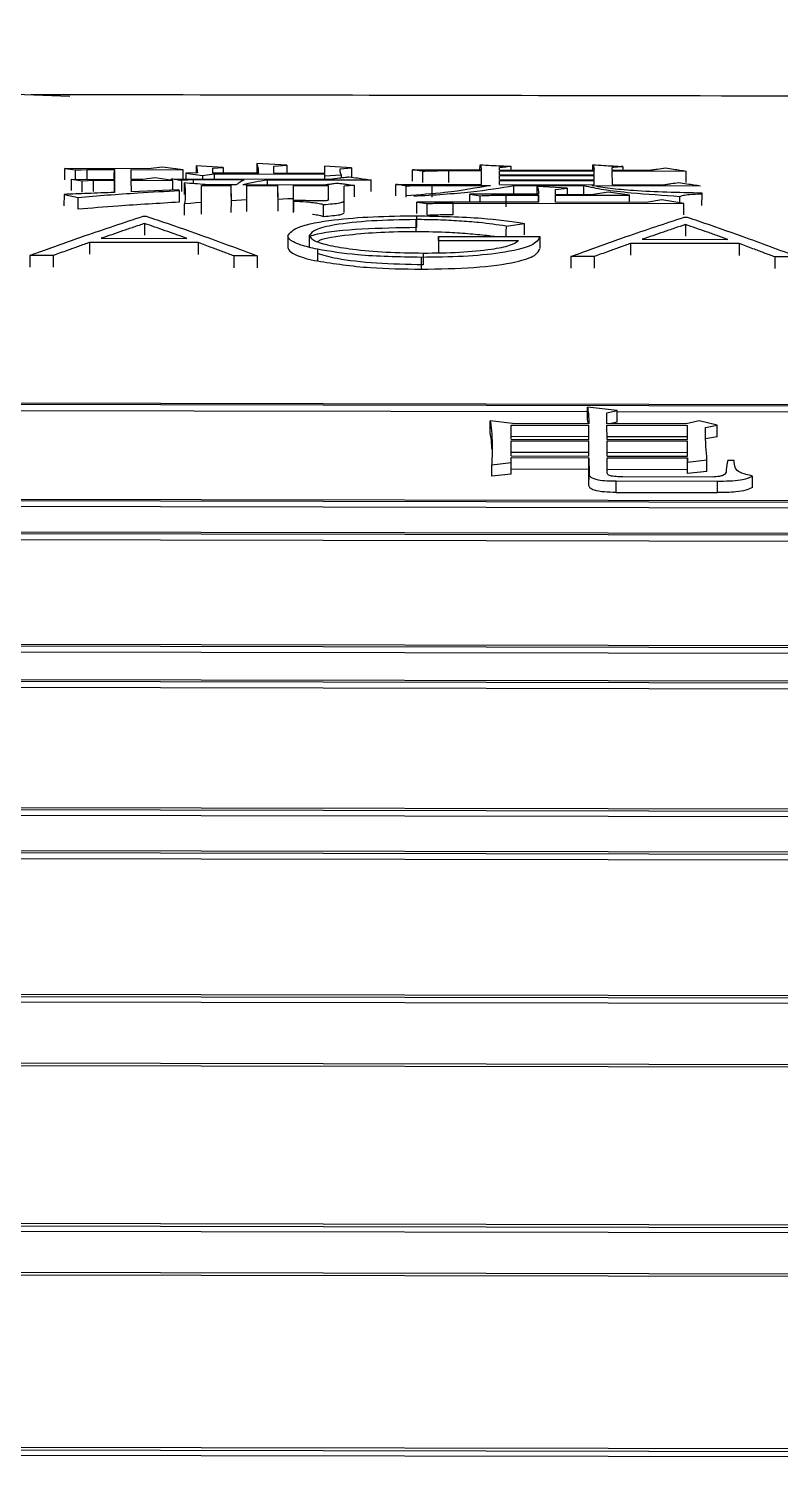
# Model space of a CAD drawing. Header units: millimetres. Extents: x 2384 to 4064, y 886 to 2074.
# Drawn here: x 2785.21 to 2791.48, y 1870.72 to 1882.65 of the extents above; entities that cross this region are included whole.
import ezdxf

# ---------------------------------------------------------------- set-up
doc = ezdxf.new("R2010")
doc.units = ezdxf.units.MM

msp = doc.modelspace()

# ---------------------------------------------------------------- linework, layer by layer
at = {"color": 7, "linetype": 'Continuous', "lineweight": 25}
for p, q in [((2770.241, 1882.649), (2785.556, 1882.085)), ((2785.515, 1881.48), (2785.602, 1881.469)), ((2786.208, 1881.478), (2785.515, 1881.48)), ((2785.515, 1881.385), (2785.515, 1881.48)), ((2785.602, 1881.391), (2785.602, 1881.469)), ((2785.699, 1881.473), (2785.927, 1881.472)), ((2785.699, 1881.391), (2785.699, 1881.473)), ((2785.927, 1881.472), (2785.927, 1881.39)), ((2786.067, 1881.472), (2786.5, 1881.471)), ((2786.068, 1881.39), (2786.067, 1881.472)), ((2786.327, 1881.493), (2786.208, 1881.478)), ((2786.5, 1881.471), (2786.327, 1881.493)), ((2786.835, 1881.489), (2786.608, 1881.503)), ((2786.608, 1881.503), (2786.608, 1881.446)), ((2786.749, 1881.484), (2786.835, 1881.489)), ((2786.749, 1881.442), (2786.749, 1881.484)), ((2786.835, 1881.489), (2786.835, 1881.442)), ((2787.365, 1881.508), (2787.116, 1881.522)), ((2787.116, 1881.522), (2787.116, 1881.441)), ((2787.257, 1881.499), (2787.365, 1881.508)), ((2787.257, 1881.441), (2787.257, 1881.499)), ((2787.679, 1881.5), (2787.679, 1881.44)), ((2787.906, 1881.487), (2787.679, 1881.5)), ((2787.679, 1881.5), (2787.679, 1881.44)), ((2787.809, 1881.477), (2787.906, 1881.487)), ((2788.414, 1881.376), (2788.415, 1881.47)), ((2788.415, 1881.47), (2788.988, 1881.469)), ((2788.501, 1881.365), (2788.501, 1881.459)), ((2788.717, 1881.463), (2788.988, 1881.462)), ((2788.717, 1881.364), (2788.717, 1881.463)), ((2788.976, 1881.469), (2788.977, 1881.512)), ((2788.989, 1881.347), (2788.988, 1881.462)), ((2788.988, 1881.368), (2788.988, 1881.462)), ((2789.139, 1881.469), (2789.139, 1881.488)), ((2789.139, 1881.469), (2789.929, 1881.467)), ((2789.139, 1881.462), (2789.929, 1881.461)), ((2789.14, 1881.429), (2789.139, 1881.462)), ((2789.236, 1881.469), (2789.236, 1881.498)), ((2789.918, 1881.467), (2789.918, 1881.511)), ((2789.929, 1881.428), (2789.929, 1881.461)), ((2789.929, 1881.428), (2789.929, 1881.461)), ((2790.08, 1881.467), (2790.08, 1881.489)), ((2790.08, 1881.467), (2790.383, 1881.467)), ((2790.08, 1881.46), (2790.697, 1881.459)), ((2790.082, 1881.345), (2790.08, 1881.46)), ((2790.167, 1881.498), (2790.167, 1881.467)), ((2785.57, 1881.391), (2785.657, 1881.379)), ((2785.57, 1881.391), (2785.927, 1881.39)), ((2785.57, 1881.296), (2785.57, 1881.391)), ((2785.657, 1881.284), (2785.657, 1881.379)), ((2785.754, 1881.383), (2785.927, 1881.383)), ((2785.754, 1881.288), (2785.754, 1881.383)), ((2785.927, 1881.383), (2785.928, 1881.281)), ((2786.165, 1881.39), (2786.068, 1881.39)), ((2786.068, 1881.383), (2786.414, 1881.382)), ((2786.069, 1881.287), (2786.068, 1881.383)), ((2786.263, 1881.402), (2786.165, 1881.39)), ((2786.414, 1881.382), (2786.263, 1881.402)), ((2786.403, 1881.395), (2787.723, 1881.393)), ((2786.403, 1881.384), (2786.403, 1881.395)), ((2786.414, 1881.303), (2786.414, 1881.382)), ((2786.512, 1881.265), (2786.512, 1881.36)), ((2786.619, 1881.446), (2786.522, 1881.441)), ((2786.522, 1881.441), (2786.522, 1881.395)), ((2786.522, 1881.441), (2786.663, 1881.423)), ((2786.587, 1881.388), (2787.009, 1881.387)), ((2786.587, 1881.355), (2786.587, 1881.388)), ((2786.653, 1881.34), (2786.901, 1881.339)), ((2786.654, 1881.196), (2786.653, 1881.34)), ((2786.663, 1881.423), (2786.76, 1881.435)), ((2786.663, 1881.423), (2786.663, 1881.395)), ((2786.685, 1881.347), (2786.945, 1881.346)), ((2787.128, 1881.441), (2786.749, 1881.442)), ((2786.76, 1881.435), (2786.76, 1881.394)), ((2786.76, 1881.435), (2787.679, 1881.433)), ((2786.903, 1881.21), (2786.901, 1881.339)), ((2786.901, 1881.244), (2786.901, 1881.339)), ((2786.999, 1881.346), (2787.68, 1881.345)), ((2787.031, 1881.339), (2787.291, 1881.338)), ((2787.032, 1881.219), (2787.031, 1881.339)), ((2787.204, 1881.386), (2788.069, 1881.385)), ((2787.204, 1881.346), (2787.204, 1881.386)), ((2787.679, 1881.44), (2787.257, 1881.441)), ((2787.292, 1881.222), (2787.291, 1881.338)), ((2787.291, 1881.243), (2787.291, 1881.338)), ((2787.421, 1881.338), (2787.713, 1881.338)), ((2787.422, 1881.229), (2787.421, 1881.338)), ((2787.679, 1881.433), (2787.679, 1881.393)), ((2787.679, 1881.433), (2787.679, 1881.419)), ((2787.679, 1881.419), (2787.82, 1881.428)), ((2787.679, 1881.419), (2787.679, 1881.393)), ((2787.714, 1881.218), (2787.713, 1881.338)), ((2787.713, 1881.242), (2787.713, 1881.338)), ((2787.82, 1881.428), (2787.82, 1881.404)), ((2787.844, 1881.213), (2787.843, 1881.333)), ((2788.275, 1881.348), (2788.989, 1881.347)), ((2788.275, 1881.253), (2788.275, 1881.348)), ((2788.362, 1881.241), (2788.362, 1881.336)), ((2788.578, 1881.34), (2789.065, 1881.34)), ((2788.578, 1881.242), (2788.578, 1881.34)), ((2789.14, 1881.429), (2789.929, 1881.428)), ((2789.14, 1881.422), (2789.929, 1881.421)), ((2789.14, 1881.388), (2789.14, 1881.422)), ((2789.14, 1881.388), (2789.93, 1881.387)), ((2789.14, 1881.381), (2789.93, 1881.38)), ((2789.14, 1881.347), (2789.14, 1881.381)), ((2789.14, 1881.347), (2789.93, 1881.345)), ((2789.259, 1881.266), (2789.26, 1881.339)), ((2789.26, 1881.339), (2789.844, 1881.338)), ((2789.703, 1881.316), (2789.454, 1881.331)), ((2789.454, 1881.266), (2789.454, 1881.331)), ((2789.844, 1881.265), (2789.844, 1881.338)), ((2789.909, 1881.338), (2790.817, 1881.336)), ((2789.93, 1881.387), (2789.929, 1881.421)), ((2789.929, 1881.387), (2789.929, 1881.421)), ((2789.93, 1881.345), (2789.93, 1881.38)), ((2789.93, 1881.345), (2789.93, 1881.38)), ((2790.082, 1881.345), (2790.503, 1881.344)), ((2785.507, 1881.265), (2785.506, 1881.17)), ((2785.507, 1881.265), (2785.626, 1881.239)), ((2785.625, 1881.14), (2785.626, 1881.239)), ((2786.458, 1881.304), (2786.069, 1881.287)), ((2786.469, 1881.298), (2786.458, 1881.304)), ((2786.469, 1881.203), (2786.469, 1881.298)), ((2787.292, 1881.126), (2787.292, 1881.222)), ((2787.422, 1881.215), (2787.422, 1881.209)), ((2787.422, 1881.215), (2787.422, 1881.119)), ((2787.843, 1881.117), (2787.844, 1881.213)), ((2788.892, 1881.267), (2788.979, 1881.254)), ((2789.466, 1881.266), (2788.892, 1881.267)), ((2788.892, 1881.2), (2788.892, 1881.267)), ((2788.979, 1881.2), (2788.979, 1881.254)), ((2789.195, 1881.258), (2789.466, 1881.258)), ((2789.195, 1881.16), (2789.195, 1881.258)), ((2789.466, 1881.258), (2789.466, 1881.199)), ((2789.466, 1881.199), (2789.466, 1881.258)), ((2789.606, 1881.305), (2789.703, 1881.316)), ((2789.606, 1881.265), (2789.606, 1881.305)), ((2789.606, 1881.265), (2789.92, 1881.265)), ((2789.606, 1881.258), (2790.223, 1881.257)), ((2789.607, 1881.199), (2789.606, 1881.258)), ((2789.703, 1881.316), (2789.703, 1881.265)), ((2790.05, 1881.284), (2789.92, 1881.265)), ((2790.223, 1881.257), (2790.05, 1881.284)), ((2790.223, 1881.197), (2790.223, 1881.257)), ((2790.494, 1881.219), (2790.364, 1881.197)), ((2790.678, 1881.189), (2790.494, 1881.219)), ((2790.828, 1881.173), (2790.829, 1881.269)), ((2790.829, 1881.269), (2790.829, 1881.275)), ((2786.513, 1881.091), (2786.513, 1881.187)), ((2786.902, 1881.114), (2786.903, 1881.21)), ((2787.422, 1881.113), (2787.422, 1881.209)), ((2787.671, 1881.084), (2787.671, 1881.18)), ((2788.449, 1881.105), (2788.45, 1881.201)), ((2788.45, 1881.201), (2788.536, 1881.188)), ((2789.466, 1881.199), (2788.45, 1881.201)), ((2788.536, 1881.092), (2788.536, 1881.188)), ((2788.752, 1881.094), (2788.752, 1881.192)), ((2788.752, 1881.192), (2790.678, 1881.189)), ((2790.364, 1881.197), (2789.607, 1881.199)), ((2786.167, 1881.083), (2786.193, 1881.082)), ((2786.179, 1881.022), (2786.178, 1880.924)), ((2788.442, 1881.054), (2788.442, 1880.956)), ((2788.448, 1881.086), (2788.448, 1880.988)), ((2789.194, 1881), (2789.347, 1881.023)), ((2789.347, 1880.926), (2789.347, 1881.023)), ((2790.68, 1881.074), (2790.706, 1881.074)), ((2790.691, 1881.013), (2790.691, 1880.916)), ((2785.72, 1880.864), (2785.72, 1880.766)), ((2786.627, 1880.862), (2785.72, 1880.864)), ((2785.817, 1880.898), (2786.532, 1880.897)), ((2787.374, 1880.921), (2787.374, 1880.822)), ((2787.553, 1880.922), (2787.553, 1880.823)), ((2788.63, 1880.88), (2788.63, 1880.914)), ((2788.63, 1880.914), (2789.476, 1880.912)), ((2788.63, 1880.914), (2788.63, 1880.817)), ((2788.63, 1880.88), (2789.297, 1880.879)), ((2788.63, 1880.88), (2788.63, 1880.782)), ((2789.476, 1880.912), (2789.476, 1880.815)), ((2790.233, 1880.855), (2790.233, 1880.758)), ((2791.14, 1880.854), (2790.233, 1880.855)), ((2790.33, 1880.89), (2791.045, 1880.888)), ((2785.417, 1880.754), (2785.221, 1880.755)), ((2785.221, 1880.755), (2785.221, 1880.657)), ((2786.923, 1880.751), (2786.923, 1880.653)), ((2787.119, 1880.751), (2786.923, 1880.751)), ((2787.62, 1880.807), (2787.62, 1880.709)), ((2788.487, 1880.739), (2788.487, 1880.641)), ((2788.502, 1880.775), (2788.502, 1880.677)), ((2789.93, 1880.746), (2789.734, 1880.746)), ((2789.734, 1880.746), (2789.734, 1880.648)), ((2791.436, 1880.743), (2791.436, 1880.645)), ((2791.631, 1880.743), (2791.436, 1880.743)), ((2806.067, 1879.483), (2784.085, 1879.524)), ((2806.018, 1879.471), (2784.135, 1879.512)), ((2784.135, 1879.464), (2789.873, 1879.453)), ((2790.122, 1879.461), (2789.873, 1879.49)), ((2790.036, 1879.443), (2790.122, 1879.461)), ((2790.036, 1879.351), (2790.036, 1879.443)), ((2790.122, 1879.453), (2793.151, 1879.447)), ((2789.247, 1879.352), (2789.063, 1879.376)), ((2789.236, 1879.339), (2789.885, 1879.338)), ((2789.236, 1879.222), (2789.236, 1879.339)), ((2789.885, 1879.351), (2789.247, 1879.352)), ((2789.885, 1879.22), (2789.885, 1879.338)), ((2790.696, 1879.35), (2790.036, 1879.351)), ((2790.036, 1879.338), (2790.707, 1879.336)), ((2790.037, 1879.22), (2790.036, 1879.338)), ((2790.122, 1879.364), (2790.058, 1879.351)), ((2790.804, 1879.376), (2790.696, 1879.35)), ((2790.708, 1879.219), (2790.707, 1879.336)), ((2790.956, 1879.339), (2790.804, 1879.376)), ((2790.859, 1879.32), (2790.956, 1879.339)), ((2789.885, 1879.242), (2789.236, 1879.243)), ((2789.236, 1879.222), (2789.885, 1879.22)), ((2789.236, 1879.208), (2789.885, 1879.207)), ((2789.237, 1879.082), (2789.236, 1879.208)), ((2789.885, 1879.22), (2789.885, 1879.242)), ((2789.886, 1879.081), (2789.885, 1879.207)), ((2790.707, 1879.24), (2790.037, 1879.241)), ((2790.037, 1879.22), (2790.708, 1879.219)), ((2790.037, 1879.207), (2790.708, 1879.205)), ((2790.037, 1879.081), (2790.037, 1879.207)), ((2790.707, 1879.219), (2790.707, 1879.24)), ((2790.708, 1879.08), (2790.708, 1879.205)), ((2790.956, 1879.242), (2790.858, 1879.224)), ((2789.885, 1879.111), (2789.236, 1879.112)), ((2789.237, 1879.082), (2789.886, 1879.081)), ((2789.237, 1879.069), (2789.886, 1879.067)), ((2789.237, 1879.027), (2789.237, 1879.069)), ((2789.885, 1879.081), (2789.885, 1879.111)), ((2789.886, 1879.067), (2789.887, 1878.93)), ((2790.707, 1879.109), (2790.037, 1879.11)), ((2790.037, 1879.081), (2790.708, 1879.08)), ((2790.037, 1879.067), (2790.708, 1879.066)), ((2790.038, 1878.938), (2790.037, 1879.067)), ((2790.707, 1879.08), (2790.707, 1879.109)), ((2790.708, 1879.066), (2790.708, 1879.03)), ((2789.075, 1879.008), (2789.237, 1879.027)), ((2789.075, 1878.912), (2789.075, 1879.008)), ((2789.237, 1878.973), (2789.886, 1878.971)), ((2789.886, 1878.835), (2789.886, 1878.971)), ((2790.037, 1878.971), (2790.708, 1878.97)), ((2790.708, 1879.03), (2790.87, 1879.049)), ((2790.708, 1878.934), (2790.708, 1879.03)), ((2790.708, 1878.934), (2790.708, 1878.97)), ((2790.87, 1878.953), (2790.708, 1878.934)), ((2791.098, 1879.043), (2791.044, 1879.043)), ((2789.237, 1878.931), (2789.075, 1878.912)), ((2789.886, 1878.835), (2789.887, 1878.93)), ((2790.114, 1878.873), (2790.958, 1878.872)), ((2790.114, 1878.777), (2790.114, 1878.873)), ((2790.915, 1878.906), (2790.168, 1878.907)), ((2790.957, 1878.776), (2790.958, 1878.872)), ((2791.249, 1878.818), (2791.25, 1878.914)), ((2784.088, 1878.711), (2806.071, 1878.67)), ((2784.138, 1878.724), (2806.021, 1878.684)), ((2790.114, 1878.777), (2790.957, 1878.776)), ((2784.088, 1878.663), (2806.071, 1878.622)), ((2806.022, 1878.407), (2784.039, 1878.448)), ((2805.972, 1878.393), (2784.089, 1878.434)), ((2784.089, 1878.386), (2805.972, 1878.346)), ((2784.042, 1877.498), (2806.025, 1877.457)), ((2784.042, 1877.45), (2806.025, 1877.409)), ((2784.092, 1877.513), (2805.975, 1877.472)), ((2806.075, 1877.175), (2784.093, 1877.216)), ((2806.026, 1877.159), (2784.143, 1877.2)), ((2784.142, 1877.153), (2806.025, 1877.112)), ((2784.095, 1876.132), (2806.078, 1876.091)), ((2784.095, 1876.086), (2806.078, 1876.045)), ((2784.145, 1876.15), (2806.028, 1876.109)), ((2806.029, 1875.748), (2784.046, 1875.789)), ((2805.979, 1875.73), (2784.096, 1875.771)), ((2784.096, 1875.725), (2805.979, 1875.684)), ((2784.048, 1874.573), (2806.031, 1874.532)), ((2784.098, 1874.592), (2805.981, 1874.552)), ((2784.048, 1874.528), (2806.031, 1874.487)), ((2795.982, 1873.993), (2783.999, 1874.016)), ((2795.932, 1873.973), (2784.049, 1873.995)), ((2784.001, 1872.658), (2795.984, 1872.636)), ((2784.051, 1872.68), (2795.934, 1872.658)), ((2784.001, 1872.615), (2795.984, 1872.593)), ((2795.934, 1872.247), (2783.951, 1872.269)), ((2795.884, 1872.225), (2784.002, 1872.247)), ((2783.953, 1870.788), (2795.936, 1870.766)), ((2783.953, 1870.746), (2795.936, 1870.724)), ((2784.003, 1870.812), (2795.886, 1870.79))]:
    msp.add_line(p, q, dxfattribs=at)
at = {"color": 7, "linetype": 'Continuous', "lineweight": 25, "flags": 128}
for points in [[(2785.602, 1881.469), (2785.651, 1881.471), (2785.699, 1881.473)], [(2785.926, 1881.39), (2785.926, 1881.429), (2785.927, 1881.472)], [(2786.5, 1881.395), (2786.5, 1881.428), (2786.5, 1881.471)], [(2787.365, 1881.508), (2787.365, 1881.453), (2787.365, 1881.441)], [(2787.906, 1881.487), (2787.906, 1881.432), (2787.906, 1881.409)], [(2790.697, 1881.365), (2790.697, 1881.416), (2790.697, 1881.459)], [(2785.657, 1881.379), (2785.706, 1881.381), (2785.754, 1881.383)], [(2785.927, 1881.288), (2785.927, 1881.34), (2785.927, 1881.383)], [(2786.49, 1881.383), (2786.539, 1881.386), (2786.587, 1881.388)], [(2786.49, 1881.288), (2786.49, 1881.34), (2786.49, 1881.383)], [(2787.929, 1881.34), (2787.907, 1881.338), (2787.886, 1881.337), (2787.864, 1881.335), (2787.843, 1881.333)], [(2787.929, 1881.245), (2787.929, 1881.297), (2787.929, 1881.34)], [(2788.069, 1881.29), (2788.069, 1881.341), (2788.069, 1881.385)], [(2787.032, 1881.219), (2786.987, 1881.216), (2786.945, 1881.213), (2786.903, 1881.21)], [(2787.032, 1881.123), (2787.032, 1881.176), (2787.032, 1881.219)], [(2787.422, 1881.229), (2787.375, 1881.227), (2787.333, 1881.224), (2787.292, 1881.222)], [(2787.421, 1881.133), (2787.422, 1881.186), (2787.422, 1881.229)], [(2790.645, 1881.194), (2790.645, 1881.205), (2790.645, 1881.248)], [(2786.654, 1881.196), (2786.608, 1881.193), (2786.561, 1881.19), (2786.513, 1881.187)], [(2786.654, 1881.1), (2786.654, 1881.153), (2786.654, 1881.196)], [(2790.678, 1881.093), (2790.678, 1881.145), (2790.678, 1881.189)], [(2789.194, 1881), (2789.193, 1880.951), (2789.193, 1880.913)], [(2786.627, 1880.862), (2786.627, 1880.807), (2786.627, 1880.764)], [(2791.14, 1880.854), (2791.14, 1880.799), (2791.14, 1880.755)], [(2785.417, 1880.754), (2785.417, 1880.699), (2785.417, 1880.656)], [(2787.119, 1880.751), (2787.118, 1880.696), (2787.118, 1880.653)], [(2789.93, 1880.746), (2789.93, 1880.691), (2789.93, 1880.648)], [(2789.873, 1879.393), (2789.873, 1879.447), (2789.873, 1879.49)], [(2790.122, 1879.364), (2790.122, 1879.418), (2790.122, 1879.461)], [(2789.062, 1879.28), (2789.063, 1879.334), (2789.063, 1879.376)], [(2789.885, 1879.242), (2789.885, 1879.296), (2789.885, 1879.338)], [(2790.707, 1879.24), (2790.707, 1879.294), (2790.707, 1879.336)], [(2790.956, 1879.242), (2790.956, 1879.296), (2790.956, 1879.339)], [(2789.885, 1879.111), (2789.885, 1879.165), (2789.885, 1879.207)], [(2790.707, 1879.109), (2790.707, 1879.163), (2790.708, 1879.205)], [(2789.886, 1878.971), (2789.886, 1879.025), (2789.886, 1879.067)], [(2790.708, 1878.97), (2790.708, 1879.024), (2790.708, 1879.066)], [(2789.237, 1878.931), (2789.237, 1878.985), (2789.237, 1879.027)], [(2790.87, 1878.953), (2790.87, 1879.007), (2790.87, 1879.049)]]:
    msp.add_lwpolyline(points, dxfattribs=at)
at = {"color": 7, "linetype": 'Continuous', "lineweight": 25}
for points, knots in [([(2807.254, 1882.057), (2805.213, 1882.06), (2799.385, 1882.071), (2792.034, 1882.083), (2786.737, 1882.094), (2785.232, 1882.097)], [0, 0, 0, 0, 0.278431, 0.79507, 1, 1, 1, 1]), ([(2786.608, 1881.503), (2786.61, 1881.498), (2786.614, 1881.487), (2786.619, 1881.468), (2786.619, 1881.455), (2786.619, 1881.446)], [0, 0, 0, 0, 0.284728, 0.569467, 1, 1, 1, 1]), ([(2787.116, 1881.522), (2787.12, 1881.507), (2787.126, 1881.486), (2787.127, 1881.459), (2787.127, 1881.447), (2787.128, 1881.441)], [0, 0, 0, 0, 0.563227, 0.781607, 1, 1, 1, 1]), ([(2787.82, 1881.428), (2787.817, 1881.434), (2787.813, 1881.445), (2787.809, 1881.461), (2787.809, 1881.472), (2787.809, 1881.477)], [0, 0, 0, 0, 0.370983, 0.685388, 1, 1, 1, 1]), ([(2788.501, 1881.459), (2788.489, 1881.461), (2788.468, 1881.463), (2788.439, 1881.467), (2788.423, 1881.469), (2788.415, 1881.47)], [0, 0, 0, 0, 0.428361, 0.71418, 1, 1, 1, 1]), ([(2788.501, 1881.459), (2788.541, 1881.461), (2788.612, 1881.463), (2788.685, 1881.463), (2788.717, 1881.463)], [0, 0, 0, 0, 0.558835, 1, 1, 1, 1]), ([(2788.977, 1881.512), (2788.979, 1881.507), (2788.983, 1881.498), (2788.986, 1881.484), (2788.987, 1881.474), (2788.988, 1881.469)], [0, 0, 0, 0, 0.319584, 0.659717, 1, 1, 1, 1]), ([(2788.977, 1881.512), (2789.008, 1881.51), (2789.067, 1881.507), (2789.153, 1881.503), (2789.209, 1881.5), (2789.236, 1881.498)], [0, 0, 0, 0, 0.360405, 0.680202, 1, 1, 1, 1]), ([(2789.236, 1881.498), (2789.223, 1881.497), (2789.201, 1881.494), (2789.168, 1881.491), (2789.149, 1881.489), (2789.139, 1881.488)], [0, 0, 0, 0, 0.400148, 0.700074, 1, 1, 1, 1]), ([(2789.918, 1881.511), (2789.92, 1881.507), (2789.925, 1881.497), (2789.928, 1881.483), (2789.929, 1881.472), (2789.929, 1881.467)], [0, 0, 0, 0, 0.314478, 0.657155, 1, 1, 1, 1]), ([(2789.918, 1881.511), (2789.949, 1881.51), (2790.006, 1881.507), (2790.089, 1881.502), (2790.141, 1881.499), (2790.167, 1881.498)], [0, 0, 0, 0, 0.374011, 0.687006, 1, 1, 1, 1]), ([(2790.167, 1881.498), (2790.159, 1881.497), (2790.145, 1881.495), (2790.123, 1881.493), (2790.102, 1881.491), (2790.087, 1881.489), (2790.08, 1881.489)], [0, 0, 0, 0, 0.25, 0.5, 0.75, 1, 1, 1, 1]), ([(2790.383, 1881.467), (2790.395, 1881.468), (2790.419, 1881.471), (2790.466, 1881.477), (2790.501, 1881.482), (2790.524, 1881.485)], [0, 0, 0, 0, 0.25461, 0.509219, 1, 1, 1, 1]), ([(2790.524, 1881.485), (2790.546, 1881.482), (2790.587, 1881.476), (2790.644, 1881.467), (2790.679, 1881.462), (2790.697, 1881.459)], [0, 0, 0, 0, 0.393554, 0.696777, 1, 1, 1, 1]), ([(2786.403, 1881.395), (2786.418, 1881.393), (2786.447, 1881.389), (2786.475, 1881.385), (2786.49, 1881.383)], [0, 0, 0, 0, 0.5, 1, 1, 1, 1]), ([(2786.512, 1881.36), (2786.513, 1881.35), (2786.517, 1881.317), (2786.52, 1881.26), (2786.515, 1881.211), (2786.513, 1881.187)], [0, 0, 0, 0, 0.183884, 0.591879, 1, 1, 1, 1]), ([(2786.685, 1881.347), (2786.656, 1881.349), (2786.598, 1881.354), (2786.541, 1881.358), (2786.512, 1881.36)], [0, 0, 0, 0, 0.5, 1, 1, 1, 1]), ([(2787.009, 1881.387), (2786.998, 1881.38), (2786.977, 1881.367), (2786.955, 1881.353), (2786.945, 1881.346)], [0, 0, 0, 0, 0.5, 1, 1, 1, 1]), ([(2786.999, 1881.346), (2787.03, 1881.355), (2787.087, 1881.369), (2787.168, 1881.381), (2787.204, 1881.386)], [0, 0, 0, 0, 0.556261, 1, 1, 1, 1]), ([(2787.68, 1881.345), (2787.693, 1881.347), (2787.717, 1881.35), (2787.753, 1881.355), (2787.776, 1881.358), (2787.788, 1881.359)], [0, 0, 0, 0, 0.3426926, 0.6713463, 1, 1, 1, 1]), ([(2787.723, 1881.393), (2787.75, 1881.396), (2787.791, 1881.401), (2787.845, 1881.407), (2787.872, 1881.41), (2787.885, 1881.412)], [0, 0, 0, 0, 0.5, 0.75, 1, 1, 1, 1]), ([(2787.788, 1881.359), (2787.801, 1881.358), (2787.825, 1881.354), (2787.872, 1881.348), (2787.907, 1881.343), (2787.929, 1881.34)], [0, 0, 0, 0, 0.2636067, 0.5272133, 1, 1, 1, 1]), ([(2787.885, 1881.412), (2787.909, 1881.409), (2787.951, 1881.402), (2788.012, 1881.393), (2788.05, 1881.388), (2788.069, 1881.385)], [0, 0, 0, 0, 0.382288, 0.691144, 1, 1, 1, 1]), ([(2788.362, 1881.336), (2788.349, 1881.338), (2788.329, 1881.341), (2788.3, 1881.345), (2788.283, 1881.347), (2788.275, 1881.348)], [0, 0, 0, 0, 0.428361, 0.71418, 1, 1, 1, 1]), ([(2788.362, 1881.336), (2788.401, 1881.338), (2788.473, 1881.34), (2788.546, 1881.34), (2788.578, 1881.34)], [0, 0, 0, 0, 0.558835, 1, 1, 1, 1]), ([(2789.065, 1881.34), (2788.947, 1881.318), (2788.752, 1881.281), (2788.473, 1881.261), (2788.362, 1881.253)], [0, 0, 0, 0, 0.602165, 1, 1, 1, 1]), ([(2788.424, 1881.25), (2788.591, 1881.261), (2788.917, 1881.281), (2789.147, 1881.32), (2789.26, 1881.339)], [0, 0, 0, 0, 0.513657, 1, 1, 1, 1]), ([(2789.454, 1881.331), (2789.458, 1881.321), (2789.463, 1881.305), (2789.465, 1881.283), (2789.465, 1881.271), (2789.466, 1881.266)], [0, 0, 0, 0, 0.4948491, 0.7474119, 1, 1, 1, 1]), ([(2789.844, 1881.338), (2789.895, 1881.327), (2790, 1881.303), (2790.283, 1881.273), (2790.507, 1881.258), (2790.645, 1881.248)], [0, 0, 0, 0, 0.271719, 0.55196, 1, 1, 1, 1]), ([(2790.829, 1881.275), (2790.632, 1881.279), (2790.36, 1881.285), (2790.056, 1881.313), (2789.957, 1881.33), (2789.909, 1881.338)], [0, 0, 0, 0, 0.568218, 0.786772, 1, 1, 1, 1]), ([(2790.503, 1881.344), (2790.515, 1881.346), (2790.538, 1881.35), (2790.581, 1881.356), (2790.613, 1881.361), (2790.633, 1881.364)], [0, 0, 0, 0, 0.264853, 0.529706, 1, 1, 1, 1]), ([(2790.633, 1881.364), (2790.657, 1881.361), (2790.699, 1881.354), (2790.76, 1881.345), (2790.798, 1881.339), (2790.817, 1881.336)], [0, 0, 0, 0, 0.382288, 0.691144, 1, 1, 1, 1]), ([(2785.928, 1881.281), (2785.891, 1881.28), (2785.815, 1881.276), (2785.675, 1881.271), (2785.572, 1881.267), (2785.507, 1881.265)], [0, 0, 0, 0, 0.270954, 0.541932, 1, 1, 1, 1]), ([(2785.626, 1881.239), (2785.706, 1881.246), (2785.866, 1881.261), (2786.153, 1881.279), (2786.354, 1881.291), (2786.469, 1881.298)], [0, 0, 0, 0, 0.300714, 0.59903, 1, 1, 1, 1]), ([(2787.714, 1881.218), (2787.713, 1881.217), (2787.71, 1881.215), (2787.701, 1881.213), (2787.686, 1881.211), (2787.645, 1881.209), (2787.555, 1881.212), (2787.475, 1881.214), (2787.422, 1881.215)], [0, 0, 0, 0, 0.049797, 0.100838, 0.163849, 0.229314, 0.492568, 1, 1, 1, 1]), ([(2787.671, 1881.18), (2787.722, 1881.184), (2787.793, 1881.189), (2787.84, 1881.203), (2787.843, 1881.21), (2787.844, 1881.213)], [0, 0, 0, 0, 0.572838, 0.788051, 1, 1, 1, 1]), ([(2788.979, 1881.254), (2789.019, 1881.256), (2789.09, 1881.258), (2789.163, 1881.258), (2789.195, 1881.258)], [0, 0, 0, 0, 0.558835, 1, 1, 1, 1]), ([(2790.645, 1881.248), (2790.653, 1881.251), (2790.669, 1881.258), (2790.733, 1881.266), (2790.792, 1881.268), (2790.829, 1881.269)], [0, 0, 0, 0, 0.268716, 0.546829, 1, 1, 1, 1]), ([(2786.469, 1881.2), (2786.383, 1881.194), (2786.212, 1881.184), (2785.924, 1881.166), (2785.734, 1881.15), (2785.625, 1881.14)], [0, 0, 0, 0, 0.298424, 0.596867, 1, 1, 1, 1]), ([(2787.422, 1881.209), (2787.457, 1881.207), (2787.515, 1881.204), (2787.587, 1881.197), (2787.639, 1881.19), (2787.66, 1881.183), (2787.671, 1881.18)], [0, 0, 0, 0, 0.34869, 0.570906, 0.788288, 1, 1, 1, 1]), ([(2787.579, 1881.099), (2787.581, 1881.099), (2787.603, 1881.097), (2787.639, 1881.091), (2787.66, 1881.085), (2787.671, 1881.081)], [0, 0, 0, 0, 0.057194, 0.534908, 1, 1, 1, 1]), ([(2787.671, 1881.081), (2787.722, 1881.085), (2787.793, 1881.09), (2787.84, 1881.104), (2787.842, 1881.111), (2787.843, 1881.114)], [0, 0, 0, 0, 0.573022, 0.78817, 1, 1, 1, 1]), ([(2788.536, 1881.188), (2788.576, 1881.19), (2788.647, 1881.192), (2788.72, 1881.192), (2788.752, 1881.192)], [0, 0, 0, 0, 0.558835, 1, 1, 1, 1]), ([(2788.752, 1881.094), (2788.711, 1881.094), (2788.638, 1881.093), (2788.567, 1881.091), (2788.536, 1881.089)], [0, 0, 0, 0, 0.561086, 1, 1, 1, 1]), ([(2785.221, 1880.755), (2785.252, 1880.766), (2785.406, 1880.823), (2785.641, 1880.906), (2785.926, 1881.003), (2786.087, 1881.056), (2786.167, 1881.083)], [0, 0, 0, 0, 0.0978573, 0.4892893, 0.744641, 1, 1, 1, 1]), ([(2786.179, 1881.022), (2786.148, 1881.011), (2786.086, 1880.991), (2785.966, 1880.95), (2785.876, 1880.918), (2785.817, 1880.898)], [0, 0, 0, 0, 0.2562, 0.512399, 1, 1, 1, 1]), ([(2786.532, 1880.897), (2786.502, 1880.908), (2786.441, 1880.93), (2786.323, 1880.971), (2786.236, 1881.002), (2786.179, 1881.022)], [0, 0, 0, 0, 0.2576544, 0.5153087, 1, 1, 1, 1]), ([(2786.193, 1881.082), (2786.223, 1881.072), (2786.375, 1881.021), (2786.605, 1880.941), (2786.883, 1880.84), (2787.04, 1880.781), (2787.119, 1880.751)], [0, 0, 0, 0, 0.0984235, 0.4921203, 0.7460566, 1, 1, 1, 1]), ([(2787.374, 1880.921), (2787.394, 1880.946), (2787.435, 1880.999), (2787.727, 1881.053), (2788.081, 1881.082), (2788.325, 1881.085), (2788.448, 1881.086)], [0, 0, 0, 0, 0.2666957, 0.542872, 0.7691791, 1, 1, 1, 1]), ([(2788.442, 1881.054), (2788.317, 1881.052), (2788.068, 1881.048), (2787.773, 1881.016), (2787.588, 1880.971), (2787.565, 1880.938), (2787.553, 1880.922)], [0, 0, 0, 0, 0.29177, 0.575659, 0.790646, 1, 1, 1, 1]), ([(2788.448, 1880.988), (2788.294, 1880.985), (2787.99, 1880.98), (2787.67, 1880.949), (2787.573, 1880.92), (2787.553, 1880.914)], [0, 0, 0, 0, 0.448895, 0.883632, 1, 1, 1, 1]), ([(2789.194, 1881), (2789.121, 1881.011), (2789.001, 1881.028), (2788.804, 1881.043), (2788.627, 1881.052), (2788.504, 1881.054), (2788.442, 1881.054)], [0, 0, 0, 0, 0.333819, 0.5539, 0.776247, 1, 1, 1, 1]), ([(2788.448, 1881.086), (2788.637, 1881.082), (2788.972, 1881.076), (2789.234, 1881.039), (2789.347, 1881.023)], [0, 0, 0, 0, 0.565607, 1, 1, 1, 1]), ([(2789.734, 1880.746), (2789.765, 1880.757), (2789.919, 1880.814), (2790.154, 1880.898), (2790.439, 1880.995), (2790.6, 1881.048), (2790.68, 1881.074)], [0, 0, 0, 0, 0.097857, 0.48929, 0.744641, 1, 1, 1, 1]), ([(2790.691, 1881.013), (2790.661, 1881.003), (2790.599, 1880.982), (2790.479, 1880.941), (2790.389, 1880.91), (2790.33, 1880.89)], [0, 0, 0, 0, 0.2562, 0.5124, 1, 1, 1, 1]), ([(2791.045, 1880.888), (2791.015, 1880.899), (2790.954, 1880.921), (2790.836, 1880.963), (2790.749, 1880.993), (2790.691, 1881.013)], [0, 0, 0, 0, 0.257655, 0.515309, 1, 1, 1, 1]), ([(2790.706, 1881.074), (2790.736, 1881.064), (2790.888, 1881.013), (2791.118, 1880.932), (2791.396, 1880.831), (2791.553, 1880.772), (2791.631, 1880.743)], [0, 0, 0, 0, 0.098424, 0.492121, 0.746057, 1, 1, 1, 1]), ([(2785.72, 1880.864), (2785.689, 1880.853), (2785.628, 1880.831), (2785.527, 1880.794), (2785.456, 1880.769), (2785.417, 1880.754)], [0, 0, 0, 0, 0.305312, 0.610624, 1, 1, 1, 1]), ([(2786.923, 1880.751), (2786.893, 1880.763), (2786.832, 1880.786), (2786.734, 1880.823), (2786.665, 1880.848), (2786.627, 1880.862)], [0, 0, 0, 0, 0.30712, 0.61424, 1, 1, 1, 1]), ([(2787.62, 1880.807), (2787.57, 1880.818), (2787.489, 1880.837), (2787.418, 1880.867), (2787.38, 1880.894), (2787.376, 1880.912), (2787.374, 1880.921)], [0, 0, 0, 0, 0.34549, 0.565421, 0.78323, 1, 1, 1, 1]), ([(2787.553, 1880.922), (2787.562, 1880.907), (2787.581, 1880.877), (2787.717, 1880.837), (2787.922, 1880.804), (2788.192, 1880.78), (2788.398, 1880.777), (2788.502, 1880.775)], [0, 0, 0, 0, 0.177039, 0.358021, 0.544463, 0.770382, 1, 1, 1, 1]), ([(2787.624, 1880.87), (2787.629, 1880.875), (2787.661, 1880.9), (2787.864, 1880.928), (2788.145, 1880.952), (2788.342, 1880.955), (2788.442, 1880.956)], [0, 0, 0, 0, 0.069443, 0.42034, 0.707712, 1, 1, 1, 1]), ([(2788.442, 1880.956), (2788.537, 1880.954), (2788.693, 1880.952), (2788.896, 1880.937), (2789.026, 1880.925), (2789.093, 1880.916), (2789.112, 1880.913)], [0, 0, 0, 0, 0.393733, 0.646435, 0.896024, 1, 1, 1, 1]), ([(2789.476, 1880.912), (2789.464, 1880.887), (2789.438, 1880.836), (2789.18, 1880.775), (2788.839, 1880.743), (2788.605, 1880.741), (2788.487, 1880.739)], [0, 0, 0, 0, 0.267465, 0.5423702, 0.7686044, 1, 1, 1, 1]), ([(2788.502, 1880.775), (2788.605, 1880.776), (2788.808, 1880.779), (2789.061, 1880.803), (2789.238, 1880.838), (2789.278, 1880.865), (2789.297, 1880.879)], [0, 0, 0, 0, 0.290738, 0.574908, 0.790761, 1, 1, 1, 1]), ([(2790.233, 1880.855), (2790.202, 1880.844), (2790.141, 1880.822), (2790.039, 1880.786), (2789.969, 1880.76), (2789.93, 1880.746)], [0, 0, 0, 0, 0.305312, 0.610624, 1, 1, 1, 1]), ([(2791.436, 1880.743), (2791.406, 1880.754), (2791.345, 1880.777), (2791.246, 1880.814), (2791.178, 1880.84), (2791.14, 1880.854)], [0, 0, 0, 0, 0.30712, 0.614241, 1, 1, 1, 1]), ([(2787.374, 1880.822), (2787.379, 1880.809), (2787.387, 1880.786), (2787.448, 1880.755), (2787.521, 1880.73), (2787.587, 1880.716), (2787.62, 1880.709)], [0, 0, 0, 0, 0.334778, 0.553599, 0.775175, 1, 1, 1, 1]), ([(2788.487, 1880.739), (2788.301, 1880.743), (2787.974, 1880.748), (2787.727, 1880.789), (2787.62, 1880.807)], [0, 0, 0, 0, 0.567481, 1, 1, 1, 1]), ([(2788.502, 1880.677), (2788.371, 1880.68), (2788.112, 1880.685), (2787.788, 1880.721), (2787.67, 1880.756), (2787.62, 1880.772)], [0, 0, 0, 0, 0.37177, 0.733499, 1, 1, 1, 1]), ([(2788.487, 1880.641), (2788.637, 1880.643), (2788.932, 1880.647), (2789.276, 1880.694), (2789.453, 1880.755), (2789.468, 1880.794), (2789.476, 1880.814)], [0, 0, 0, 0, 0.293346, 0.576042, 0.789757, 1, 1, 1, 1]), ([(2787.62, 1880.709), (2787.761, 1880.687), (2788.017, 1880.647), (2788.341, 1880.643), (2788.487, 1880.641)], [0, 0, 0, 0, 0.551186, 1, 1, 1, 1]), ([(2789.873, 1879.49), (2789.876, 1879.471), (2789.881, 1879.439), (2789.884, 1879.393), (2789.885, 1879.365), (2789.885, 1879.351)], [0, 0, 0, 0, 0.406806, 0.703385, 1, 1, 1, 1]), ([(2789.063, 1879.376), (2789.065, 1879.358), (2789.072, 1879.302), (2789.079, 1879.213), (2789.078, 1879.108), (2789.076, 1879.041), (2789.075, 1879.008)], [0, 0, 0, 0, 0.155938, 0.467831, 0.733898, 1, 1, 1, 1]), ([(2789.879, 1879.351), (2789.879, 1879.352), (2789.878, 1879.366), (2789.875, 1879.379), (2789.873, 1879.393)], [0, 0, 0, 0, 0.023108, 1, 1, 1, 1]), ([(2790.87, 1879.049), (2790.867, 1879.086), (2790.861, 1879.15), (2790.858, 1879.24), (2790.858, 1879.294), (2790.859, 1879.32)], [0, 0, 0, 0, 0.399782, 0.699877, 1, 1, 1, 1]), ([(2789.077, 1879.137), (2789.076, 1879.152), (2789.073, 1879.201), (2789.067, 1879.248), (2789.062, 1879.28)], [0, 0, 0, 0, 0.323116, 1, 1, 1, 1]), ([(2791.044, 1879.043), (2791.038, 1879.018), (2791.029, 1878.98), (2791.032, 1878.937), (2791.003, 1878.918), (2790.97, 1878.909), (2790.936, 1878.907), (2790.915, 1878.906)], [0, 0, 0, 0, 0.493024, 0.749907, 0.815172, 0.882174, 1, 1, 1, 1]), ([(2791.25, 1878.914), (2791.211, 1878.923), (2791.137, 1878.94), (2791.099, 1878.989), (2791.098, 1879.023), (2791.098, 1879.043)], [0, 0, 0, 0, 0.287878, 0.565058, 1, 1, 1, 1]), ([(2790.114, 1878.777), (2790.08, 1878.778), (2790.014, 1878.779), (2789.93, 1878.792), (2789.89, 1878.814), (2789.888, 1878.828), (2789.886, 1878.835)], [0, 0, 0, 0, 0.29371, 0.577275, 0.790366, 1, 1, 1, 1]), ([(2789.887, 1878.93), (2789.889, 1878.921), (2789.893, 1878.903), (2789.955, 1878.882), (2790.035, 1878.874), (2790.088, 1878.874), (2790.114, 1878.873)], [0, 0, 0, 0, 0.2667337, 0.5409494, 0.7687529, 1, 1, 1, 1]), ([(2790.168, 1878.907), (2790.149, 1878.907), (2790.112, 1878.908), (2790.064, 1878.915), (2790.04, 1878.927), (2790.039, 1878.935), (2790.038, 1878.938)], [0, 0, 0, 0, 0.293264, 0.577265, 0.790625, 1, 1, 1, 1]), ([(2790.958, 1878.872), (2791.026, 1878.872), (2791.12, 1878.874), (2791.211, 1878.895), (2791.237, 1878.908), (2791.25, 1878.914)], [0, 0, 0, 0, 0.570161, 0.787713, 1, 1, 1, 1]), ([(2791.249, 1878.818), (2791.233, 1878.81), (2791.199, 1878.795), (2791.096, 1878.777), (2791.01, 1878.776), (2790.957, 1878.776)], [0, 0, 0, 0, 0.269783, 0.548443, 1, 1, 1, 1])]:
    msp.add_open_spline(points, degree=3, knots=knots, dxfattribs=at)

doc.saveas('drawing.dxf')
